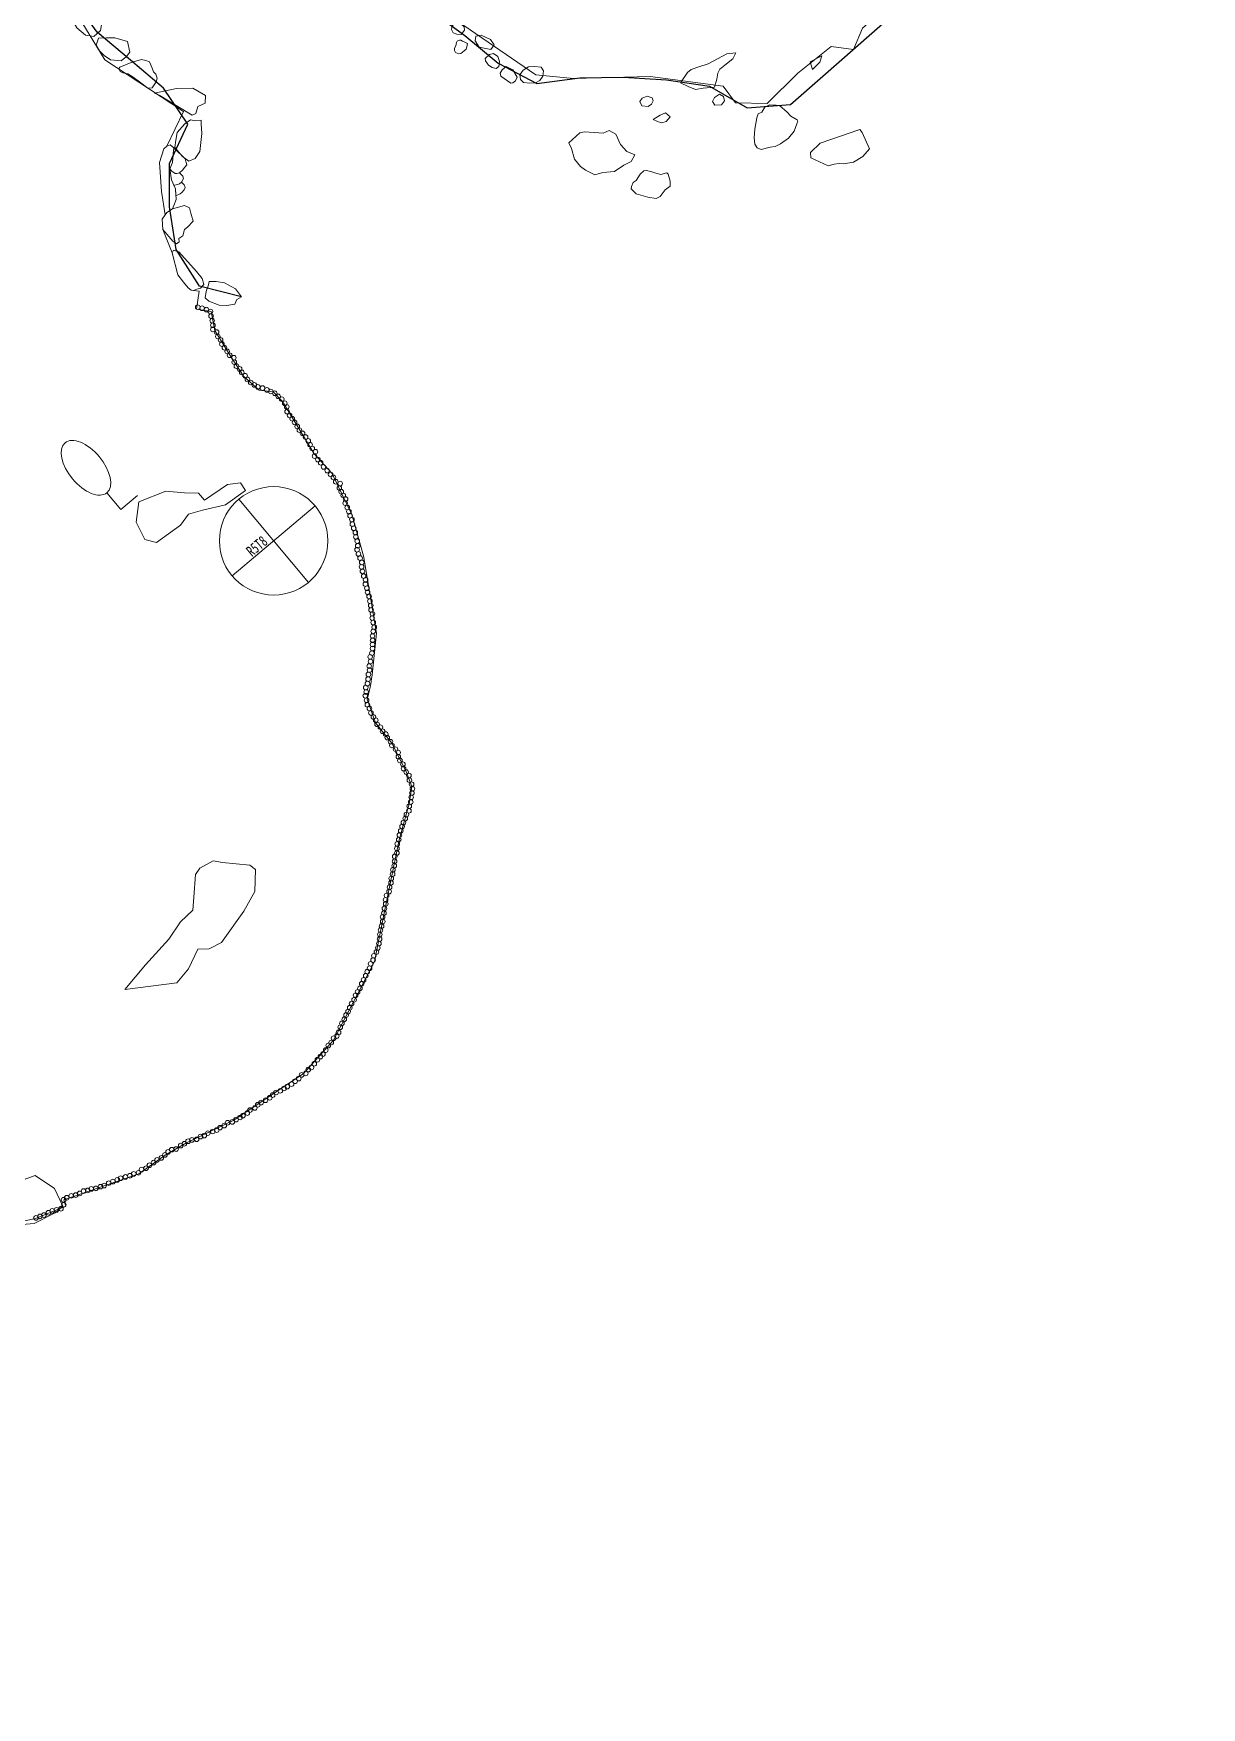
# Model space of a CAD drawing. Header units: metres. Extents: x -10443 to -4073, y -33280 to -26846.
# Drawn here: x -7312.09 to -7285.17, y -29132.16 to -29093.6 of the extents above; entities that cross this region are included whole.
import ezdxf
from ezdxf.enums import TextEntityAlignment as Align

# ---------------------------------------------------------------- set-up
doc = ezdxf.new("R2010")
doc.units = ezdxf.units.M
doc.header["$MEASUREMENT"] = 0
doc.linetypes.add('CONTINUOUS_1', pattern=[0])
doc.linetypes.add('CONTINUOUS_2', pattern=[0])
doc.layers.add('R6護岸構造(石組・玉石)', color=5, linetype='CONTINUOUS')
doc.layers.add('R6護岸構造(石組・玉石空洞有)', color=4, linetype='CONTINUOUS')
for name, color, linetype, lineweight in [('基準点', 254, 'CONTINUOUS_2', 18), ('木', 254, 'CONTINUOUS_2', 18), ('木材', 241, 'CONTINUOUS_2', 18), ('石', 241, 'CONTINUOUS_2', 18), ('護岸', 241, 'CONTINUOUS_2', 18)]:
    doc.layers.add(name, color=color, linetype=linetype, lineweight=lineweight)
doc.styles.add('MS Gothic', font='MS Gothic.ttf')

msp = doc.modelspace()

# ---------------------------------------------------------------- linework, layer by layer
at = {"layer": 'R6護岸構造(石組・玉石)', "linetype": 'ByBlock'}
msp.add_lwpolyline([(-7307.294, -29099.663), (-7308.265, -29099.422), (-7308.802, -29098.579), (-7308.96, -29097.592), (-7308.96, -29096.592), (-7308.533, -29095.687), (-7309.093, -29094.859), (-7309.855, -29094.212), (-7310.622, -29093.57), (-7311.205, -29092.757), (-7311.61, -29091.843), (-7311.561, -29090.844), (-7311.561, -29089.844), (-7311.561, -29089.523), (-7312.169, -29088.728), (-7312.823, -29087.971), (-7313.573, -29087.31), (-7314.223, -29086.551), (-7314.84, -29085.764)], dxfattribs=at)
at = {"layer": 'R6護岸構造(石組・玉石空洞有)', "linetype": 'ByBlock'}
msp.add_lwpolyline([(-7302.955, -29093.057), (-7302.148, -29093.647), (-7301.379, -29094.287), (-7300.493, -29094.75), (-7299.5, -29094.624), (-7298.501, -29094.605), (-7297.503, -29094.666), (-7296.514, -29094.816), (-7295.646, -29095.313), (-7294.649, -29095.239), (-7293.897, -29094.581), (-7293.144, -29093.922), (-7292.392, -29093.263)], dxfattribs=at)
at = {"layer": '基準点', "linetype": 'CONTINUOUS_2', "lineweight": 18}
for p, q in [((-7307.515, -29106.089), (-7305.6, -29104.482)), ((-7305.754, -29106.243), (-7307.361, -29104.328))]:
    msp.add_line(p, q, dxfattribs=at)
msp.add_circle((-7306.557, -29105.286), 1.25, dxfattribs=at)
at = {"layer": '木', "linetype": 'CONTINUOUS_1', "lineweight": 18}
for p, q in [((-7310.079, -29104.562), (-7310.401, -29104.179)), ((-7309.696, -29104.24), (-7310.079, -29104.562))]:
    msp.add_line(p, q, dxfattribs=at)
msp.add_ellipse((-7310.883, -29103.604), major_axis=(-0.482, 0.575), ratio=0.533333, dxfattribs=at)
at = {"layer": '木材', "linetype": 'CONTINUOUS_2', "lineweight": 18}
for centre in [(-7308.307, -29099.904), (-7308.204, -29099.929), (-7308.106, -29099.961), (-7308.013, -29100.004), (-7308, -29100.108), (-7307.974, -29100.215), (-7307.957, -29100.416), (-7307.956, -29100.321), (-7307.871, -29100.477), (-7307.843, -29100.579), (-7307.779, -29100.658), (-7307.748, -29100.753), (-7307.692, -29100.838), (-7307.628, -29100.924), (-7307.572, -29101.01), (-7307.474, -29101.069), (-7307.464, -29101.171), (-7307.416, -29101.262), (-7307.343, -29101.325), (-7307.291, -29101.406), (-7307.215, -29101.482), (-7307.161, -29101.567), (-7307.086, -29101.639), (-7307.004, -29101.695), (-7306.92, -29101.741), (-7306.811, -29101.767), (-7306.711, -29101.81), (-7306.621, -29101.846), (-7306.529, -29101.888), (-7306.452, -29101.958), (-7306.369, -29102.023), (-7306.3, -29102.117), (-7306.256, -29102.201), (-7306.247, -29102.311), (-7306.188, -29102.397), (-7306.127, -29102.475), (-7306.073, -29102.557), (-7306.013, -29102.651), (-7305.962, -29102.737), (-7305.89, -29102.81), (-7305.821, -29102.897), (-7305.76, -29102.985), (-7305.717, -29103.072), (-7305.667, -29103.159), (-7305.615, -29103.333), (-7305.592, -29103.235), (-7305.537, -29103.415), (-7305.473, -29103.488), (-7305.408, -29103.584), (-7305.323, -29103.668), (-7305.243, -29103.758), (-7305.179, -29103.825), (-7305.125, -29103.924), (-7305.043, -29104.069), (-7305.024, -29103.967), (-7304.999, -29104.156), (-7304.951, -29104.242), (-7304.898, -29104.324), (-7304.909, -29104.417), (-7304.861, -29104.516), (-7304.822, -29104.611), (-7304.795, -29104.708), (-7304.752, -29104.796), (-7304.741, -29104.902), (-7304.71, -29104.995), (-7304.674, -29105.095), (-7304.663, -29105.196), (-7304.635, -29105.491), (-7304.63, -29105.293), (-7304.619, -29105.4), (-7304.604, -29105.588), (-7304.564, -29105.684), (-7304.525, -29105.783), (-7304.53, -29105.886), (-7304.511, -29105.989), (-7304.482, -29106.098), (-7304.439, -29106.185), (-7304.442, -29106.283), (-7304.408, -29106.377), (-7304.391, -29106.472), (-7304.358, -29106.566), (-7304.339, -29106.673), (-7304.32, -29106.777), (-7304.31, -29106.877), (-7304.278, -29106.968), (-7304.286, -29107.064), (-7304.262, -29107.371), (-7304.262, -29107.168), (-7304.238, -29107.274), (-7304.279, -29107.478), (-7304.279, -29107.767), (-7304.275, -29107.577), (-7304.276, -29107.673), (-7304.355, -29108.17), (-7304.332, -29107.958), (-7304.324, -29108.063), (-7304.291, -29107.874), (-7304.395, -29108.574), (-7304.381, -29108.471), (-7304.373, -29108.364), (-7304.347, -29108.264), (-7304.444, -29108.854), (-7304.434, -29108.666), (-7304.425, -29108.766), (-7304.416, -29108.958), (-7304.396, -29109.063), (-7304.35, -29109.146), (-7304.314, -29109.251), (-7304.259, -29109.341), (-7304.203, -29109.42), (-7304.173, -29109.51), (-7304.096, -29109.578), (-7304.045, -29109.672), (-7303.974, -29109.738), (-7303.937, -29109.82), (-7303.864, -29109.912), (-7303.831, -29110), (-7303.749, -29110.085), (-7303.687, -29110.162), (-7303.683, -29110.259), (-7303.647, -29110.345), (-7303.578, -29110.433), (-7303.563, -29110.534), (-7303.503, -29110.611), (-7303.439, -29110.692), (-7303.429, -29110.798), (-7303.378, -29110.891), (-7303.388, -29111.193), (-7303.371, -29111.094), (-7303.359, -29110.996), (-7303.497, -29111.591), (-7303.438, -29111.504), (-7303.43, -29111.398), (-7303.398, -29111.302), (-7303.629, -29111.967), (-7303.598, -29111.867), (-7303.565, -29111.776), (-7303.524, -29111.684), (-7303.715, -29112.372), (-7303.707, -29112.267), (-7303.675, -29112.169), (-7303.658, -29112.064), (-7303.776, -29112.769), (-7303.768, -29112.667), (-7303.767, -29112.556), (-7303.715, -29112.476), (-7303.852, -29113.164), (-7303.846, -29113.065), (-7303.816, -29112.963), (-7303.807, -29112.861), (-7303.977, -29113.555), (-7303.955, -29113.455), (-7303.896, -29113.366), (-7303.884, -29113.262), (-7304.045, -29113.95), (-7304.014, -29113.861), (-7304.003, -29113.753), (-7303.972, -29113.646), (-7304.109, -29114.357), (-7304.094, -29114.252), (-7304.07, -29114.161), (-7304.043, -29114.054), (-7304.156, -29114.662), (-7304.13, -29114.564), (-7304.116, -29114.459), (-7304.345, -29115.13), (-7304.323, -29115.029), (-7304.264, -29114.943), (-7304.248, -29114.845), (-7304.188, -29114.758), (-7304.527, -29115.486), (-7304.484, -29115.401), (-7304.434, -29115.305), (-7304.4, -29115.211), (-7304.702, -29115.859), (-7304.668, -29115.752), (-7304.622, -29115.677), (-7304.568, -29115.594), (-7304.888, -29116.211), (-7304.841, -29116.129), (-7304.802, -29116.042), (-7304.759, -29115.945), (-7305.061, -29116.61), (-7305.022, -29116.49), (-7304.983, -29116.4), (-7304.93, -29116.308), (-7305.355, -29117.015), (-7305.297, -29116.913), (-7305.23, -29116.841), (-7305.175, -29116.743), (-7305.1, -29116.692), (-7305.687, -29117.417), (-7305.619, -29117.332), (-7305.547, -29117.239), (-7305.478, -29117.167), (-7305.421, -29117.107), (-7306.144, -29117.801), (-7306.064, -29117.734), (-7305.977, -29117.673), (-7305.913, -29117.588), (-7305.815, -29117.553), (-7305.76, -29117.467), (-7306.745, -29118.173), (-7306.646, -29118.114), (-7306.58, -29118.053), (-7306.5, -29117.993), (-7306.405, -29117.955), (-7306.32, -29117.901), (-7306.244, -29117.857), (-7307.332, -29118.569), (-7307.263, -29118.525), (-7307.163, -29118.467), (-7307.102, -29118.397), (-7306.99, -29118.35), (-7306.922, -29118.274), (-7306.847, -29118.226), (-7308.154, -29118.985), (-7308.073, -29118.93), (-7307.96, -29118.891), (-7307.869, -29118.859), (-7307.793, -29118.803), (-7307.695, -29118.754), (-7307.618, -29118.689), (-7307.511, -29118.67), (-7307.423, -29118.617), (-7308.991, -29119.362), (-7308.904, -29119.31), (-7308.804, -29119.295), (-7308.697, -29119.215), (-7308.615, -29119.174), (-7308.528, -29119.115), (-7308.439, -29119.086), (-7308.331, -29119.072), (-7308.243, -29119.008), (-7309.498, -29119.738), (-7309.42, -29119.67), (-7309.325, -29119.609), (-7309.243, -29119.547), (-7309.145, -29119.501), (-7309.062, -29119.431), (-7310.462, -29120.138), (-7310.359, -29120.081), (-7310.26, -29120.044), (-7310.162, -29120.006), (-7310.083, -29119.968), (-7309.972, -29119.939), (-7309.868, -29119.912), (-7309.781, -29119.869), (-7309.672, -29119.844), (-7309.602, -29119.768), (-7311.398, -29120.464), (-7311.324, -29120.418), (-7311.221, -29120.373), (-7311.12, -29120.357), (-7311.026, -29120.318), (-7310.938, -29120.265), (-7310.842, -29120.248), (-7310.76, -29120.213), (-7310.653, -29120.201), (-7310.546, -29120.162), (-7312.034, -29120.882), (-7311.942, -29120.846), (-7311.85, -29120.817), (-7311.748, -29120.762), (-7311.661, -29120.722), (-7311.561, -29120.698), (-7311.458, -29120.671), (-7311.392, -29120.578)]:
    msp.add_circle(centre, 0.0535, dxfattribs=at)
at = {"layer": '石', "linetype": 'CONTINUOUS_2', "lineweight": 18, "flags": 128}
for points in [[(-7311.028, -29092.957), (-7310.685, -29093.056), (-7310.501, -29093.263), (-7310.548, -29093.529), (-7310.698, -29093.666), (-7310.892, -29093.638), (-7311.093, -29093.467), (-7311.176, -29093.325), (-7311.133, -29093.129), (-7311.094, -29093.018)], [(-7302.459, -29093.51), (-7302.422, -29093.588), (-7302.332, -29093.615), (-7302.236, -29093.62), (-7302.161, -29093.525), (-7302.166, -29093.447), (-7302.249, -29093.369), (-7302.364, -29093.342), (-7302.439, -29093.425)], [(-7301.549, -29093.97), (-7301.821, -29093.912), (-7301.909, -29093.769), (-7301.899, -29093.66), (-7301.774, -29093.639), (-7301.561, -29093.741), (-7301.473, -29093.864)], [(-7310.1, -29094.373), (-7309.841, -29094.265), (-7309.603, -29094.2), (-7309.499, -29094.222), (-7309.417, -29094.249), (-7309.355, -29094.402), (-7309.322, -29094.48), (-7309.275, -29094.536), (-7309.244, -29094.627), (-7309.267, -29094.71), (-7309.354, -29094.85), (-7309.453, -29094.859), (-7309.615, -29094.733), (-7309.794, -29094.608), (-7309.919, -29094.526), (-7310.031, -29094.503), (-7310.096, -29094.476), (-7310.123, -29094.41)], [(-7296.393, -29094.834), (-7296.657, -29094.861), (-7296.837, -29094.889), (-7297.007, -29094.824), (-7297.184, -29094.737), (-7297.016, -29094.5), (-7296.936, -29094.429), (-7296.761, -29094.367), (-7296.543, -29094.299), (-7296.111, -29094.068), (-7295.903, -29094.045), (-7295.976, -29094.186), (-7296.162, -29094.33), (-7296.272, -29094.418), (-7296.319, -29094.514), (-7296.34, -29094.655)], [(-7294.136, -29094.427), (-7294.19, -29094.249), (-7293.924, -29094.111), (-7293.966, -29094.257), (-7294.079, -29094.368)], [(-7300.805, -29094.441), (-7300.883, -29094.55), (-7300.866, -29094.659), (-7300.801, -29094.728), (-7300.654, -29094.743), (-7300.523, -29094.735), (-7300.42, -29094.684), (-7300.352, -29094.584), (-7300.338, -29094.463), (-7300.393, -29094.375), (-7300.555, -29094.359), (-7300.687, -29094.367)], [(-7309.302, -29094.974), (-7308.794, -29094.865), (-7308.419, -29094.863), (-7308.128, -29095.027), (-7308.138, -29095.205), (-7308.306, -29095.283), (-7308.348, -29095.44), (-7308.436, -29095.482), (-7308.806, -29095.262), (-7309.197, -29095.023)], [(-7308.833, -29096.225), (-7308.661, -29096.436), (-7308.511, -29096.538), (-7308.362, -29096.482), (-7308.259, -29096.321), (-7308.211, -29095.904), (-7308.225, -29095.678), (-7308.23, -29095.597), (-7308.355, -29095.612), (-7308.474, -29095.59), (-7308.604, -29095.683), (-7308.779, -29095.878), (-7308.808, -29096.056)], [(-7309.059, -29097.776), (-7309.142, -29097.24), (-7309.19, -29096.568), (-7309.086, -29096.253), (-7309.019, -29096.193), (-7308.938, -29096.166), (-7308.856, -29096.232), (-7308.891, -29096.57), (-7308.949, -29096.714), (-7308.911, -29096.971), (-7308.819, -29097.176), (-7308.807, -29097.427), (-7308.856, -29097.565), (-7308.89, -29097.641), (-7309.021, -29097.725)], [(-7308.594, -29096.484), (-7308.561, -29096.626), (-7308.606, -29096.68), (-7308.658, -29096.749), (-7308.729, -29096.808), (-7308.785, -29096.826), (-7308.825, -29096.823), (-7308.905, -29096.772), (-7308.949, -29096.714), (-7308.891, -29096.57), (-7308.87, -29096.372), (-7308.856, -29096.232)], [(-7308.729, -29096.808), (-7308.648, -29096.883), (-7308.633, -29096.939), (-7308.678, -29097.021), (-7308.725, -29097.059), (-7308.806, -29097.085), (-7308.857, -29097.091), (-7308.911, -29096.971), (-7308.949, -29096.714), (-7308.905, -29096.772), (-7308.825, -29096.823), (-7308.785, -29096.826)], [(-7308.678, -29097.021), (-7308.616, -29097.084), (-7308.599, -29097.144), (-7308.617, -29097.198), (-7308.676, -29097.261), (-7308.713, -29097.293), (-7308.811, -29097.339), (-7308.819, -29097.176), (-7308.857, -29097.091), (-7308.806, -29097.085), (-7308.725, -29097.059)], [(-7308.883, -29098.382), (-7309.11, -29098.112), (-7309.124, -29097.874), (-7309.021, -29097.725), (-7308.89, -29097.641), (-7308.612, -29097.561), (-7308.496, -29097.618), (-7308.466, -29097.736), (-7308.413, -29097.925), (-7308.543, -29098.06), (-7308.609, -29098.115), (-7308.65, -29098.262), (-7308.739, -29098.32), (-7308.735, -29098.401), (-7308.796, -29098.448)], [(-7308.866, -29098.587), (-7308.74, -29098.631), (-7308.334, -29099.085), (-7308.202, -29099.243), (-7308.169, -29099.383), (-7308.244, -29099.464), (-7308.328, -29099.492), (-7308.405, -29099.521), (-7308.459, -29099.513), (-7308.526, -29099.462), (-7308.638, -29099.328), (-7308.767, -29099.161), (-7308.894, -29098.653)], [(-7312.528, -29121.046), (-7312.079, -29121.012), (-7311.595, -29120.764), (-7311.418, -29120.615), (-7311.611, -29120.205), (-7312.056, -29119.902), (-7312.329, -29120.004), (-7312.604, -29120.235), (-7312.72, -29120.674), (-7312.643, -29120.928)]]:
    msp.add_lwpolyline(points, close=True, dxfattribs=at)
for points in [[(-7310.569, -29094.003), (-7310.647, -29093.867), (-7310.592, -29093.704), (-7310.41, -29093.7), (-7310.217, -29093.703), (-7309.927, -29093.783), (-7309.871, -29094.033), (-7309.951, -29094.127), (-7310.073, -29094.228), (-7310.316, -29094.21), (-7310.466, -29094.107), (-7310.569, -29094.003)], [(-7302.358, -29093.882), (-7302.342, -29093.809), (-7302.324, -29093.775), (-7302.275, -29093.75), (-7302.239, -29093.754), (-7302.206, -29093.775), (-7302.148, -29093.801), (-7302.089, -29093.829), (-7302.108, -29093.904), (-7302.123, -29093.962), (-7302.168, -29094.003), (-7302.239, -29094.063), (-7302.286, -29094.071), (-7302.369, -29094.037), (-7302.391, -29093.989), (-7302.39, -29093.936), (-7302.358, -29093.882)], [(-7301.679, -29094.178), (-7301.584, -29094.081), (-7301.488, -29094.057), (-7301.39, -29094.13), (-7301.351, -29094.245), (-7301.366, -29094.357), (-7301.428, -29094.406), (-7301.524, -29094.38), (-7301.606, -29094.333), (-7301.676, -29094.232), (-7301.679, -29094.178)], [(-7301.093, -29094.746), (-7301.318, -29094.579), (-7301.338, -29094.514), (-7301.292, -29094.437), (-7301.195, -29094.359), (-7301.046, -29094.435), (-7300.942, -29094.606), (-7300.982, -29094.693), (-7301.043, -29094.733), (-7301.093, -29094.746)], [(-7296.236, -29095.242), (-7296.386, -29095.247), (-7296.44, -29095.164), (-7296.4, -29095.072), (-7296.278, -29094.997), (-7296.187, -29095.048), (-7296.167, -29095.148), (-7296.236, -29095.242)], [(-7298.069, -29095.269), (-7297.929, -29095.285), (-7297.846, -29095.226), (-7297.811, -29095.148), (-7297.836, -29095.079), (-7297.946, -29095.044), (-7298.062, -29095.088), (-7298.121, -29095.17), (-7298.069, -29095.269)], [(-7295.391, -29095.453), (-7295.309, -29095.41), (-7295.238, -29095.295), (-7295.131, -29095.242), (-7294.978, -29095.251), (-7294.897, -29095.258), (-7294.723, -29095.411), (-7294.637, -29095.506), (-7294.493, -29095.59), (-7294.473, -29095.616), (-7294.496, -29095.682), (-7294.559, -29095.846), (-7294.693, -29096.009), (-7294.876, -29096.142), (-7295, -29096.205), (-7295.113, -29096.219), (-7295.325, -29096.27), (-7295.416, -29096.237), (-7295.467, -29096.146), (-7295.483, -29096.002), (-7295.466, -29095.804), (-7295.419, -29095.545), (-7295.391, -29095.453)], [(-7297.808, -29095.581), (-7297.647, -29095.482), (-7297.527, -29095.429), (-7297.416, -29095.517), (-7297.507, -29095.63), (-7297.613, -29095.661), (-7297.709, -29095.63), (-7297.808, -29095.581)], [(-7299.753, -29096.115), (-7299.503, -29095.889), (-7299.397, -29095.864), (-7299.165, -29095.881), (-7298.959, -29095.899), (-7298.821, -29095.836), (-7298.672, -29095.919), (-7298.563, -29096.156), (-7298.416, -29096.319), (-7298.233, -29096.398), (-7298.318, -29096.549), (-7298.487, -29096.633), (-7298.701, -29096.775), (-7298.974, -29096.803), (-7299.155, -29096.854), (-7299.37, -29096.748), (-7299.484, -29096.663), (-7299.622, -29096.493), (-7299.69, -29096.248), (-7299.753, -29096.115)], [(-7294.185, -29096.339), (-7293.963, -29096.124), (-7293.051, -29095.808), (-7292.992, -29095.878), (-7292.827, -29096.256), (-7292.979, -29096.437), (-7293.194, -29096.56), (-7293.422, -29096.6), (-7293.52, -29096.593), (-7293.636, -29096.61), (-7293.774, -29096.648), (-7294.177, -29096.463), (-7294.185, -29096.339)], [(-7298.201, -29096.983), (-7298.11, -29096.838), (-7298.028, -29096.766), (-7297.972, -29096.756), (-7297.867, -29096.778), (-7297.749, -29096.816), (-7297.635, -29096.845), (-7297.498, -29096.811), (-7297.467, -29096.84), (-7297.42, -29097), (-7297.421, -29097.119), (-7297.536, -29097.2), (-7297.649, -29097.354), (-7297.743, -29097.403), (-7297.936, -29097.372), (-7298.205, -29097.294), (-7298.317, -29097.18), (-7298.306, -29097.125), (-7298.268, -29097.03), (-7298.201, -29096.983)], [(-7308.057, -29099.392), (-7308.039, -29099.313), (-7307.88, -29099.312), (-7307.687, -29099.346), (-7307.437, -29099.481), (-7307.294, -29099.663), (-7307.406, -29099.725), (-7307.45, -29099.831), (-7307.632, -29099.867), (-7307.812, -29099.854), (-7308.05, -29099.767), (-7308.132, -29099.688), (-7308.111, -29099.543), (-7308.057, -29099.392)], [(-7309.665, -29104.391), (-7309.04, -29104.141), (-7308.615, -29104.178), (-7308.285, -29104.188), (-7308.15, -29104.349), (-7307.619, -29103.986), (-7307.317, -29103.948), (-7307.203, -29104.127), (-7307.666, -29104.456), (-7308.196, -29104.578), (-7308.522, -29104.673), (-7308.706, -29104.923), (-7309.253, -29105.322), (-7309.526, -29105.253), (-7309.725, -29104.859), (-7309.665, -29104.391)], [(-7307.735, -29112.699), (-7307.109, -29112.754), (-7306.975, -29112.857), (-7306.994, -29113.365), (-7307.245, -29113.815), (-7307.762, -29114.535), (-7308.043, -29114.683), (-7308.303, -29114.695), (-7308.52, -29115.147), (-7308.791, -29115.47), (-7309.984, -29115.62), (-7309.511, -29115.056), (-7308.97, -29114.459), (-7308.707, -29114.063), (-7308.419, -29113.79), (-7308.397, -29113.493), (-7308.356, -29112.974), (-7308.257, -29112.827), (-7307.948, -29112.655), (-7307.735, -29112.699)]]:
    msp.add_lwpolyline(points, dxfattribs=at)
at = {"layer": '護岸', "lineweight": 18, "flags": 128}
msp.add_lwpolyline([(-7264.172, -29070.656, 0.029871), (-7264.577, -29070.705), (-7264.826, -29071.14, -0.04263), (-7264.967, -29071.454), (-7265.709, -29071.997), (-7266.082, -29072.14), (-7266.733, -29072.179), (-7267.122, -29072.186), (-7268.25, -29071.691, 0.064147), (-7268.651, -29071.509), (-7268.932, -29071.188), (-7269.538, -29071.007), (-7271.086, -29070.543), (-7271.352, -29070.545), (-7271.482, -29070.575), (-7271.762, -29070.371), (-7272.496, -29070.126, 0.030306), (-7273.167, -29069.927), (-7273.558, -29069.873), (-7274.422, -29070.045), (-7276.256, -29070.653), (-7276.642, -29070.918, 0.013808), (-7277.93, -29072.65), (-7277.978, -29072.977), (-7278.328, -29073.096), (-7278.567, -29073.599), (-7279.762, -29075.052, -0.002837), (-7280.886, -29076.84), (-7280.939, -29077.834), (-7281.655, -29077.996), (-7283.074, -29080.007), (-7283.091, -29080.788), (-7283.796, -29080.989), (-7284.112, -29081.426), (-7287.348, -29086.052), (-7289.059, -29088.584), (-7289.294, -29088.978), (-7289.672, -29089.627, 0.206193), (-7290.182, -29091.452), (-7291.405, -29092.09), (-7292.983, -29093.481), (-7293.191, -29093.97), (-7293.707, -29093.9), (-7294.477, -29094.51), (-7295.181, -29095.215), (-7295.912, -29095.199), (-7296.197, -29094.815), (-7297.878, -29094.593), (-7299.649, -29094.637), (-7300.513, -29094.55), (-7302.175, -29093.413), (-7303.631, -29092.032), (-7304.983, -29089.608), (-7305.755, -29088.806), (-7306.178, -29088.118), (-7307.391, -29086.975), (-7312.367, -29089.49), (-7311.593, -29090.668), (-7311.511, -29092.467), (-7310.449, -29094.204), (-7308.638, -29095.394), (-7309.019, -29096.193), (-7309.086, -29096.253), (-7309.19, -29096.568), (-7309.142, -29097.24), (-7309.059, -29097.776), (-7309.124, -29097.874), (-7309.11, -29098.112), (-7308.894, -29098.653), (-7308.767, -29099.161), (-7308.638, -29099.328), (-7308.526, -29099.462), (-7308.459, -29099.513), (-7308.402, -29099.52), (-7308.275, -29099.536), (-7308.335, -29099.946), (-7308, -29100.003), (-7307.91, -29100.44), (-7307.577, -29100.997), (-7307.254, -29101.493), (-7306.888, -29101.818), (-7306.568, -29101.851), (-7306.351, -29102.079), (-7305.622, -29103.28), (-7305.219, -29103.73), (-7304.755, -29104.682), (-7304.483, -29105.632), (-7304.188, -29107.409), (-7304.282, -29108.296, -0.05449), (-7304.405, -29108.932), (-7304.206, -29109.475), (-7303.83, -29109.944), (-7303.502, -29110.597), (-7303.372, -29110.944), (-7303.432, -29111.344), (-7303.663, -29112.177), (-7304.008, -29113.859), (-7304.232, -29114.972), (-7305.181, -29116.786), (-7305.868, -29117.559), (-7307.475, -29118.63), (-7308.566, -29119.153), (-7309.054, -29119.438), (-7309.667, -29119.866), (-7311.393, -29120.465), (-7311.348, -29120.609), (-7312.048, -29120.895), (-7312.755, -29121.05), (-7313.374, -29121.589), (-7314.872, -29122.216), (-7316.109, -29122.868), (-7316.504, -29122.892), (-7317.46, -29123.319), (-7318.977, -29123.459), (-7319.548, -29123.423), (-7319.718, -29123.525), (-7320.409, -29123.922), (-7320.692, -29124.183), (-7321.425, -29124.767), (-7321.695, -29124.83), (-7322.331, -29125.368), (-7323.078, -29125.898), (-7323.669, -29126.148), (-7324.183, -29126.2), (-7324.898, -29126.392, 0.053336), (-7327.001, -29126.712), (-7328.589, -29127.04), (-7328.863, -29127.189), (-7329.942, -29127.726), (-7330.975, -29128.483), (-7331.227, -29128.626, 0.163573), (-7333.68, -29129.319), (-7334.406, -29130.194), (-7334.841, -29130.373), (-7335.439, -29130.301), (-7335.702, -29130.431), (-7336.875, -29131.458), (-7338.326, -29132.226), (-7339.104, -29133.043), (-7340.269, -29134.175), (-7340.96, -29134.778), (-7341.37, -29135.289), (-7341.97, -29135.632), (-7342.547, -29135.813, -0.199454), (-7343.318, -29136.38), (-7344.037, -29137.223), (-7344.179, -29137.581), (-7344.47, -29137.881), (-7344.719, -29138.124), (-7345.462, -29138.73, 0.147138), (-7346.266, -29140.249), (-7346.268, -29140.864), (-7346.141, -29141.527), (-7345.844, -29142.694, 0.108193), (-7345.406, -29143.712), (-7344.77, -29144.27), (-7343.982, -29144.762), (-7343.13, -29145.157), (-7342.251, -29145.485), (-7339.771, -29146.442), (-7339.322, -29146.544), (-7336.48, -29147.355), (-7335.569, -29147.42), (-7333.303, -29147.832, -0.124988), (-7331.262, -29148.787), (-7330.492, -29149.573, 0.084508), (-7329.517, -29150.067), (-7328.905, -29150.276), (-7328.101, -29150.314, -0.048677), (-7327.568, -29150.24), (-7327.029, -29150.501), (-7326.493, -29150.805), (-7326.099, -29151.018), (-7324.522, -29151.443), (-7323.099, -29152.01, -0.110064), (-7321.915, -29152.828), (-7321.566, -29153.48), (-7321.278, -29153.861), (-7321.088, -29154.184), (-7320.735, -29154.479), (-7319.77, -29155.068), (-7319.796, -29155.682), (-7319.64, -29156.256, -0.097033), (-7318.469, -29157.576), (-7318.104, -29158.08), (-7317.712, -29159.36), (-7317.583, -29159.864), (-7317.385, -29160.009), (-7317.014, -29160.693), (-7317.02, -29162.096), (-7317.336, -29162.251), (-7317.772, -29162.738), (-7317.961, -29163.259, 0.533567), (-7318.778, -29164.68), (-7318.953, -29165.376, 0.085308), (-7318.016, -29167.884), (-7317.195, -29169.216), (-7317.066, -29169.789), (-7317.046, -29170.519, 0.243514), (-7316.337, -29172.516), (-7315.762, -29173.088), (-7315.527, -29173.614), (-7315.598, -29173.8), (-7315.682, -29174.027), (-7315.6, -29174.31), (-7315.383, -29174.612), (-7314.888, -29175.169), (-7314.759, -29175.778), (-7314.988, -29175.966), (-7315.011, -29176.571), (-7314.781, -29177.067), (-7314.607, -29177.56), (-7314.519, -29177.917), (-7314.51, -29178.254), (-7314.645, -29178.426), (-7314.907, -29178.705), (-7315.489, -29178.854), (-7315.97, -29179.138), (-7315.949, -29179.604), (-7315.432, -29180.772), (-7315.589, -29181.986), (-7316.108, -29182.452), (-7316.494, -29182.471), (-7316.863, -29182.727), (-7316.685, -29183.248), (-7317.62, -29183.452), (-7317.932, -29183.535), (-7318.14, -29183.957), (-7318.328, -29184.107), (-7318.437, -29184.241), (-7318.55, -29184.405), (-7318.608, -29184.519), (-7318.762, -29184.801), (-7318.972, -29185.644), (-7318.672, -29187.665), (-7312.116, -29189.976), (-7309.093, -29189.927), (-7306.734, -29188.546), (-7306.856, -29188.137), (-7306.122, -29187.398), (-7304.389, -29186.434), (-7303.498, -29186.019), (-7302.664, -29185.164), (-7301.409, -29184.464), (-7300.351, -29184.096), (-7299.972, -29184.342), (-7298.876, -29183.632), (-7298.808, -29182.925), (-7297.568, -29182.042), (-7296.713, -29182.196), (-7295.959, -29181.905), (-7295.038, -29181.251), (-7294.956, -29181.096), (-7294.359, -29180.169), (-7292.762, -29179.112), (-7290.712, -29177.528), (-7290.294, -29177.454), (-7289.588, -29177.687), (-7288.924, -29177.267), (-7288.414, -29176.714), (-7288.552, -29175.766), (-7287.711, -29175.017), (-7287.025, -29174.734), (-7286.348, -29175.089), (-7285.412, -29174.389), (-7285.052, -29174.126), (-7284.795, -29174.197), (-7283.955, -29173.481), (-7283.857, -29173.142), (-7283.044, -29172.402), (-7282.587, -29172.2), (-7281.716, -29171.353), (-7281.342, -29171.229), (-7280.612, -29171.59), (-7280.229, -29172.177), (-7280.213, -29172.491), (-7279.655, -29172.671), (-7279.414, -29171.713), (-7278.406, -29171.886), (-7278.122, -29172.789), (-7277.817, -29173.346), (-7277.046, -29173.416), (-7276.662, -29172.738), (-7274.358, -29174.248), (-7274.135, -29174.596), (-7273.63, -29174.766), (-7273.128, -29174.683), (-7272.137, -29174.807), (-7271.525, -29175.072), (-7271.199, -29175.525), (-7270.695, -29176.223), (-7268.35, -29177.43), (-7268.178, -29177.153), (-7267.546, -29177.369), (-7267.194, -29177.645), (-7266.933, -29178.009), (-7266.611, -29178.322), (-7266.535, -29178.41), (-7266.003, -29179.007), (-7265.731, -29179.202), (-7265.596, -29179.214), (-7265.446, -29179.368), (-7265.148, -29179.686), (-7263.768, -29181.185), (-7262.787, -29181.961), (-7262.582, -29182.029), (-7261.511, -29182.584), (-7261.156, -29182.601), (-7260.498, -29182.492), (-7260.095, -29182.25, -0.071739), (-7258.497, -29181.712), (-7257.861, -29182.29), (-7256.766, -29182.261), (-7256.191, -29181.944), (-7256.289, -29181.317), (-7257.362, -29180.736), (-7257.234, -29180.319), (-7256.68, -29179.763, -0.005668), (-7255.23, -29178.314), (-7254.371, -29177.426), (-7253.831, -29177.63), (-7253.515, -29177.486), (-7252.981, -29176.943), (-7252.82, -29176.608), (-7252.255, -29176.403), (-7251.738, -29175.995), (-7251.381, -29175.569, -0.003363), (-7251.343, -29175.33), (-7251.498, -29175.053), (-7250.225, -29174.08), (-7249.06, -29173.198), (-7248.048, -29172.569), (-7247.199, -29172.224, 0.029878), (-7245.868, -29171.836), (-7244.427, -29171.43), (-7242.211, -29170.394), (-7241.531, -29170.02), (-7240.418, -29169.609), (-7240.192, -29169.639), (-7239.957, -29170.233), (-7239.558, -29170.796), (-7238.762, -29170.498), (-7237.713, -29169.668), (-7236.182, -29168.037), (-7233.915, -29165.163), (-7233.984, -29164.61, -0.258163), (-7234.37, -29162.567), (-7234.087, -29161.959), (-7233.646, -29161.148, 0.065209), (-7232.489, -29158.454), (-7232.236, -29157.639), (-7231.557, -29156.269), (-7230.931, -29155.225), (-7230.05, -29154.358), (-7230.451, -29153.821), (-7230.003, -29152.873), (-7229.829, -29152.368), (-7229.534, -29151.819), (-7229.433, -29150.839), (-7229.063, -29150.151), (-7228.136, -29148.799), (-7227.706, -29147.888), (-7227.346, -29147.866), (-7226.945, -29147.422), (-7226.64, -29147.135), (-7226.701, -29146.783), (-7226.887, -29146.777), (-7228.764, -29144.77, -0.287103), (-7229.306, -29142.427), (-7229.053, -29141.606), (-7228.878, -29141.334), (-7228.124, -29140.547), (-7228.014, -29140.139), (-7227.753, -29139.98), (-7227.671, -29139.707), (-7227.53, -29139.561), (-7227.316, -29139.451), (-7226.364, -29139.093), (-7226.25, -29139.157), (-7226.134, -29139.207), (-7225.783, -29138.817), (-7225.153, -29138.689), (-7224.808, -29138.559), (-7224.539, -29138.418), (-7224.039, -29138.442), (-7223.884, -29138.323), (-7223.537, -29137.948), (-7223.017, -29137.704), (-7222.318, -29137.739), (-7221.973, -29137.823), (-7221.788, -29137.592), (-7221.441, -29137.365), (-7220.83, -29137.291), (-7220.451, -29137.224), (-7219.225, -29137.125), (-7219.125, -29137.014), (-7218.39, -29136.796), (-7217.508, -29136.73), (-7216.961, -29136.463), (-7216.295, -29136.457), (-7215.952, -29136.386), (-7215.547, -29136.511), (-7215.416, -29136.284), (-7214.847, -29136.067), (-7214.549, -29136.051), (-7213.833, -29135.896), (-7213.574, -29135.971), (-7213.188, -29135.894), (-7212.829, -29135.522), (-7212.31, -29135.293), (-7212.129, -29135.224), (-7211.932, -29135.25), (-7211.648, -29135.347), (-7211.547, -29135.282), (-7211.437, -29134.966), (-7210.93, -29134.649), (-7210.634, -29134.38), (-7210.056, -29134.11), (-7209.922, -29134.147), (-7209.701, -29134.143), (-7209.6, -29134.083), (-7209.458, -29133.651), (-7209.062, -29133.253), (-7208.899, -29133.192), (-7208.762, -29133.121), (-7208.674, -29132.637), (-7208.459, -29132.285), (-7208.276, -29132.22), (-7207.875, -29131.932), (-7207.659, -29131.158), (-7207.651, -29131.018), (-7207.358, -29130.762), (-7206.975, -29130.677), (-7206.791, -29130.501), (-7206.746, -29130.242), (-7206.705, -29129.945), (-7206.728, -29129.601), (-7206.502, -29129.297), (-7206.37, -29129.154), (-7206.229, -29128.943), (-7206.241, -29128.605), (-7206.096, -29128.478), (-7205.914, -29128.362), (-7205.672, -29128.237), (-7205.718, -29128.002), (-7205.694, -29127.703), (-7205.511, -29127.43), (-7205.415, -29127.24), (-7205.086, -29126.927), (-7204.996, -29126.525), (-7204.791, -29126.472), (-7204.826, -29126.173), (-7204.512, -29126.073), (-7204.602, -29125.889), (-7204.602, -29125.716), (-7204.548, -29125.46), (-7204.104, -29125.011), (-7203.692, -29124.261), (-7203.585, -29123.911), (-7203.554, -29123.663), (-7202.94, -29122.638), (-7202.834, -29122.637), (-7202.798, -29122.12), (-7202.619, -29121.744), (-7202.374, -29121.466), (-7202.364, -29121.117), (-7202.258, -29120.703), (-7202.091, -29120.5), (-7201.912, -29120.388), (-7201.947, -29120.207), (-7201.805, -29119.793), (-7200.935, -29117.478), (-7200.789, -29117.214, 0.001291), (-7200.749, -29117.064), (-7200.252, -29114.85), (-7200.023, -29112.812), (-7199.912, -29111.508), (-7200.119, -29110.705), (-7200.282, -29109.737), (-7200.652, -29108.702), (-7200.816, -29107.807, 0.014745), (-7201.224, -29107.238), (-7201.426, -29106.823), (-7202.093, -29106.278), (-7202.791, -29105.939), (-7203.629, -29105.252), (-7204.668, -29104.387), (-7205.438, -29103.957), (-7206.009, -29103.635), (-7207.425, -29103.003), (-7208.309, -29102.709), (-7208.772, -29102.518), (-7208.975, -29102.541), (-7209.979, -29102.362), (-7210.741, -29101.866), (-7212.536, -29100.447, -0.079496), (-7214.695, -29098.893), (-7215.666, -29097.818), (-7215.912, -29097.381), (-7216.755, -29096.22), (-7217.514, -29095.15), (-7218.064, -29094.287), (-7218.915, -29093.269), (-7219.047, -29092.569), (-7220.394, -29088.654), (-7220.634, -29088.024), (-7221.386, -29087.587), (-7221.774, -29086.964), (-7221.731, -29086.757), (-7222.028, -29085.899), (-7222.037, -29084.936), (-7222.016, -29083.973), (-7221.85, -29083.031), (-7221.413, -29082.155), (-7221.273, -29081.668), (-7221.316, -29080.876), (-7221.467, -29080.337), (-7221.54, -29078.438), (-7221.521, -29077.779), (-7221.285, -29075.544), (-7221.375, -29074.512), (-7221.196, -29074.112), (-7221.135, -29073.782), (-7221.093, -29072.493), (-7221.191, -29071.425), (-7221.156, -29070.879), (-7221.126, -29069.922), (-7220.879, -29069.215), (-7220.515, -29067.94), (-7220.26, -29067.299, -0.012514), (-7220.131, -29066.636), (-7220.098, -29065.372), (-7220.011, -29064.923), (-7219.883, -29064.268, -0.005852), (-7219.8, -29063.772), (-7219.364, -29061.596), (-7219.06, -29060.526), (-7218.598, -29059.598, 0.024904), (-7218.224, -29058.475), (-7217.817, -29057.07), (-7217.462, -29055.544), (-7217.113, -29053.334), (-7217.495, -29051.36), (-7218.266, -29048.186), (-7218.572, -29047.408, -0.085214), (-7219.779, -29044.462), (-7219.866, -29042.979), (-7219.568, -29041.626), (-7219.743, -29040.191), (-7223.938, -29038.169), (-7224.148, -29037.121), (-7226.003, -29036.481), (-7226.554, -29036.91), (-7228.083, -29037.743), (-7228.401, -29038.432), (-7228.675, -29038.824), (-7228.805, -29038.968, 0.017968), (-7229.175, -29039.339), (-7229.749, -29040.159), (-7230.092, -29041.055), (-7231.044, -29042.457), (-7231.427, -29042.878), (-7231.557, -29042.915, 0.022894), (-7231.676, -29043.086), (-7232.375, -29043.506), (-7232.861, -29044.316), (-7233.134, -29044.941), (-7233.299, -29045.147), (-7233.554, -29045.73), (-7233.766, -29045.828), (-7233.982, -29046.267), (-7234.496, -29046.772), (-7235.357, -29047.375), (-7235.546, -29047.609, 0.01984), (-7235.846, -29047.618), (-7236.31, -29047.987), (-7236.664, -29048.376), (-7236.875, -29048.438), (-7237.252, -29048.905), (-7237.214, -29048.989), (-7237.225, -29049.093), (-7237.498, -29049.185), (-7237.824, -29049.815), (-7237.845, -29049.994), (-7238.018, -29050.61), (-7238.848, -29051.956, 0.018812), (-7239.646, -29052.562), (-7240.119, -29053.091), (-7240.723, -29053.924), (-7241.627, -29054.727), (-7241.886, -29054.874), (-7242.09, -29055.096), (-7242.282, -29055.156), (-7242.798, -29055.557), (-7242.847, -29055.698), (-7242.869, -29055.83), (-7243.02, -29055.913), (-7243.119, -29055.843), (-7243.791, -29056.441), (-7243.803, -29056.534), (-7243.859, -29056.61), (-7244.161, -29056.709), (-7244.967, -29057.176), (-7245.11, -29057.449, 0.004378), (-7245.169, -29057.363), (-7245.921, -29057.716), (-7246.522, -29058.167), (-7246.476, -29058.234), (-7246.56, -29058.401), (-7247.265, -29058.918), (-7247.882, -29059.63), (-7248.491, -29060.664), (-7248.542, -29060.961), (-7248.986, -29061.52, 0.004103), (-7249.252, -29061.625), (-7249.423, -29061.772), (-7249.704, -29061.902), (-7249.981, -29061.933), (-7250.012, -29062.039), (-7250.286, -29062.126), (-7251.028, -29062.737), (-7252.035, -29063.373), (-7252.641, -29063.802), (-7253.03, -29064.073), (-7253.244, -29064.29), (-7253.263, -29064.409), (-7253.497, -29064.571), (-7254.009, -29065.078), (-7254.201, -29065.167), (-7254.371, -29065.525), (-7255.388, -29066.179), (-7255.81, -29066.597), (-7256.287, -29066.922), (-7256.688, -29067.027), (-7257.177, -29067.214), (-7257.778, -29067.647), (-7258.174, -29067.749), (-7258.631, -29068.183), (-7259.308, -29068.549), (-7259.61, -29068.67), (-7260.2, -29069.144, -0.003909), (-7260.359, -29069.227), (-7260.779, -29069.424), (-7261.279, -29069.573), (-7261.592, -29069.799), (-7262.3, -29070.08), (-7263.012, -29070.263), (-7263.031, -29070.389), (-7264.001, -29070.536)], format="xyb", dxfattribs=at)

# ---------------------------------------------------------------- texts
at = {"layer": '基準点', "lineweight": 18, "style": 'MS Gothic', "width": 0.769531}
msp.add_text('R5T8', height=0.25, rotation=40, dxfattribs=at).set_placement((-7307.057, -29105.663), (-7306.674, -29105.342), align=Align.FIT)

doc.saveas('drawing.dxf')
